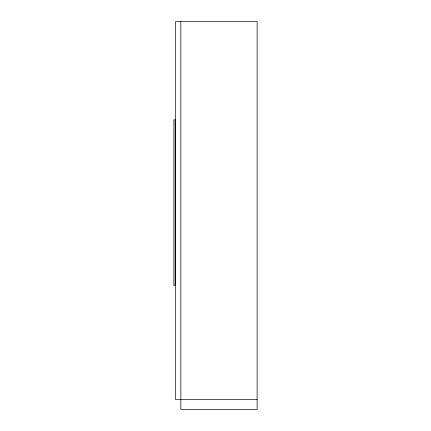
<?xml version="1.0" encoding="UTF-8"?>
<svg xmlns="http://www.w3.org/2000/svg" width="431" height="431" viewBox="0 0 431 431"><rect width="100%" height="100%" fill="white"/><g stroke="black" fill="none" stroke-linecap="round" stroke-linejoin="round"><path stroke-width="0.65" d="M257.118 399.585L175.589 399.585L175.589 21.55L257.118 21.55L257.118 409.45L180.848 409.45L180.848 21.55M175.196 119.856L173.882 119.856L173.882 285.564L175.196 285.564L175.196 119.856"/></g></svg>
